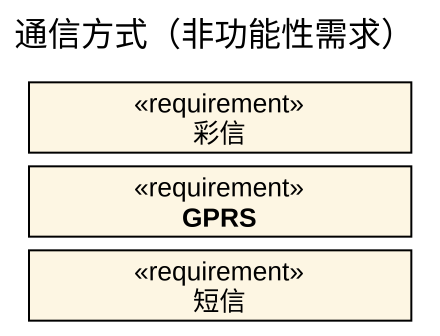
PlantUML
@startuml
title 通信方式（非功能性需求）
hide circle
hide empty members
class 彩信 <<requirement>>
class GPRS <<requirement>>
class 短信 <<requirement>>
@enduml
